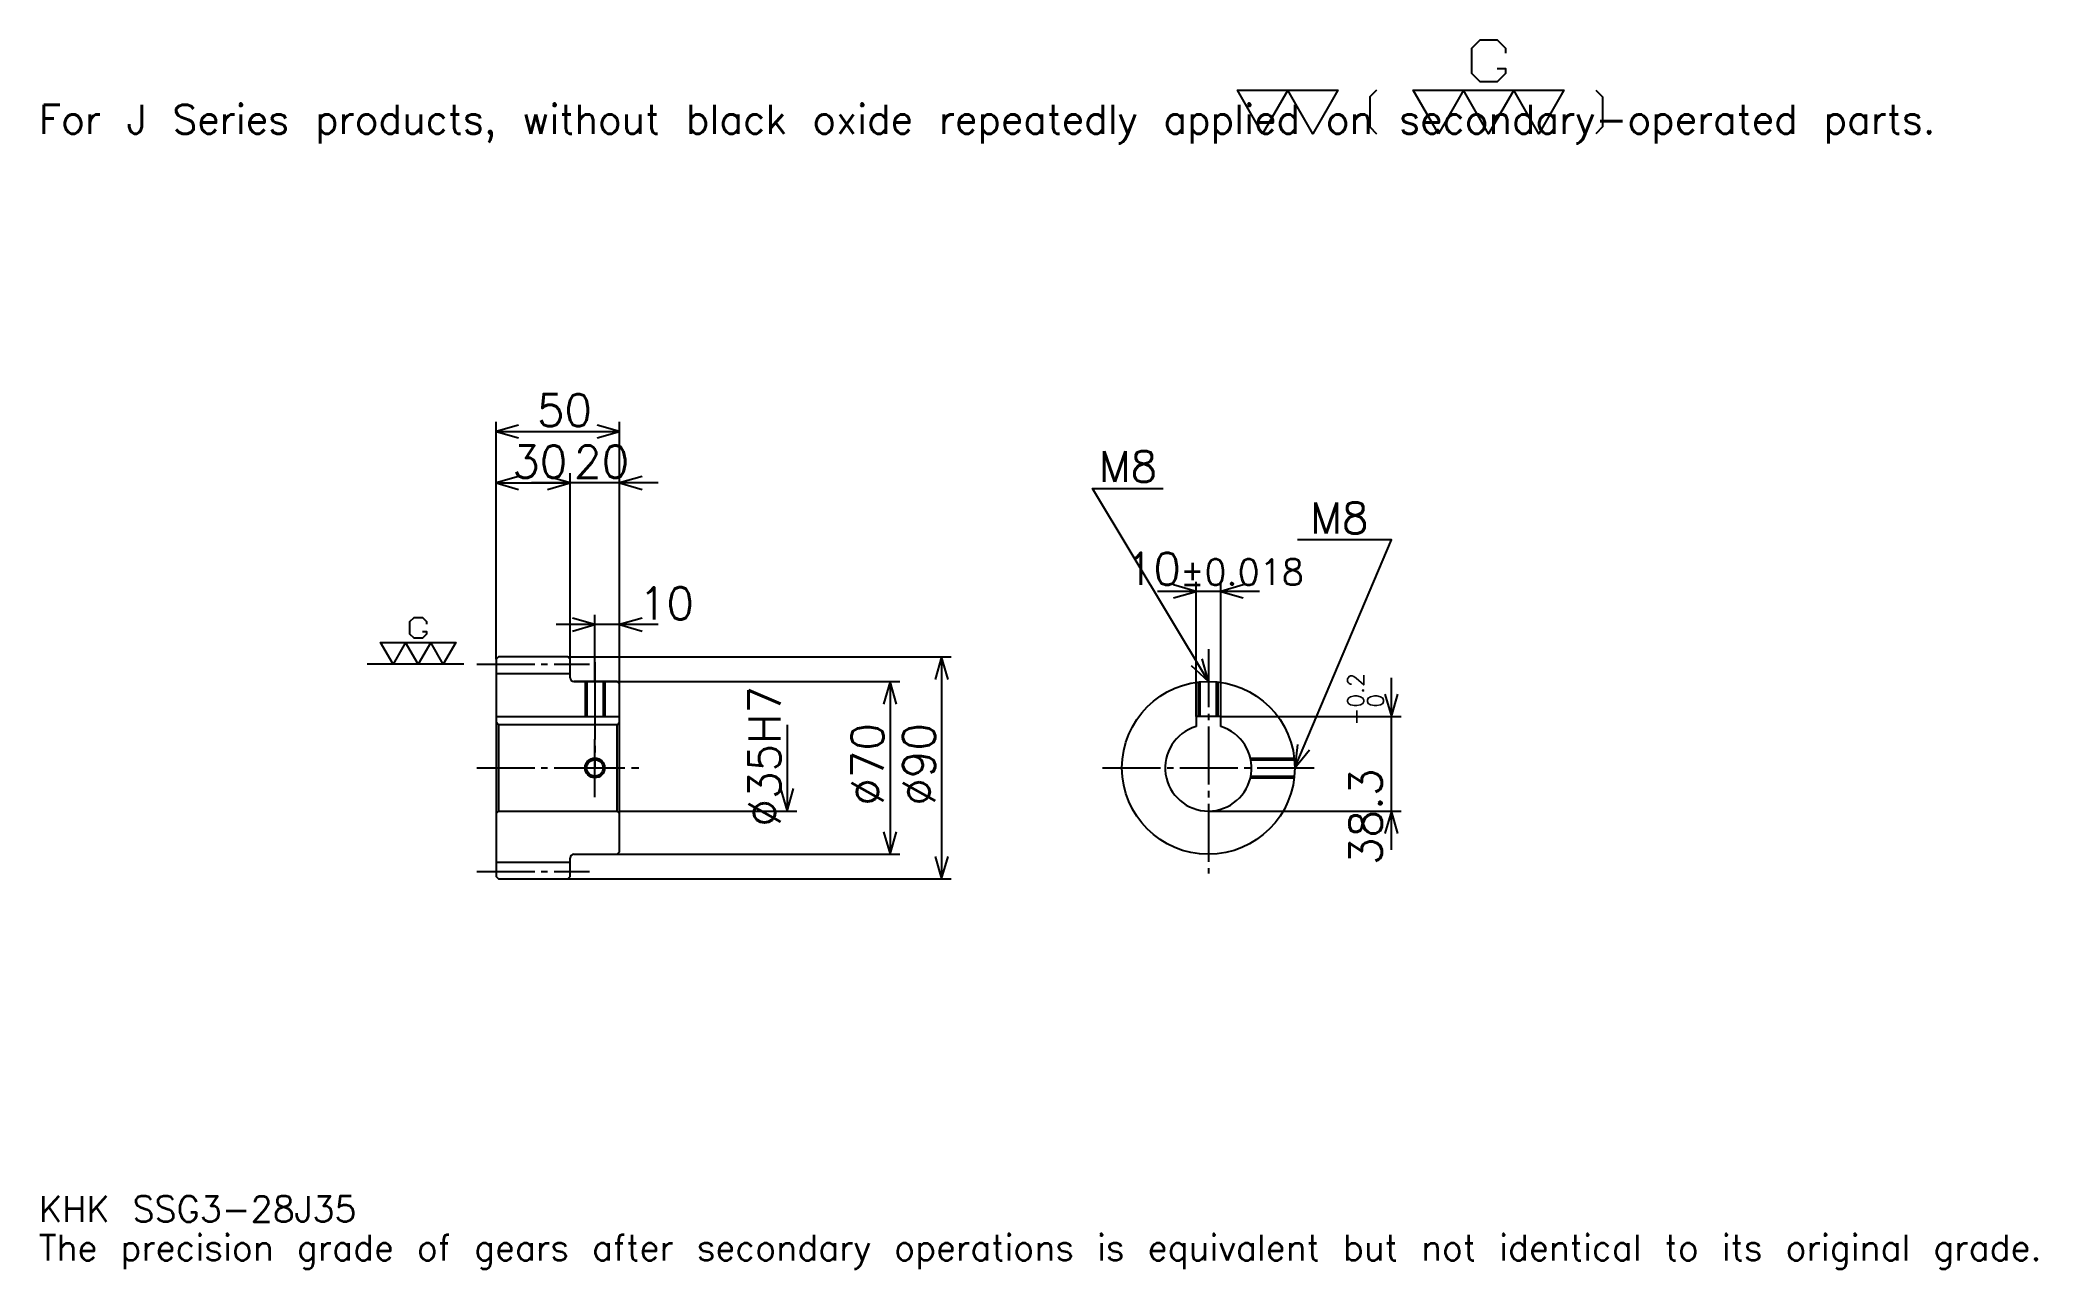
# Model space of a CAD drawing. Extents: x 27 to 835, y 10 to 508.
import ezdxf

# ---------------------------------------------------------------- set-up
doc = ezdxf.new("R2010")
doc.units = 0
doc.linetypes.add('DASHDOT', pattern=[31.304349, 23.478261, -2.608696, 2.608696, -2.608696])
doc.layers.get('0').update_dxf_attribs({"linetype": 'CONTINUOUS'})
doc.layers.add('DASHDOT', color=6, linetype='DASHDOT')
doc.styles.add('KANJI', font='TXT', dxfattribs={"bigfont": 'BIGFONT'})

msp = doc.modelspace()

# ---------------------------------------------------------------- linework, layer by layer
at = {"color": 5}
for p, q in [((211.304337, 257.608704), (211.304337, 352.82608)), ((211.304337, 348.913025), (261.304321, 348.913025)), ((261.304321, 257.608704), (261.304321, 352.82608)), ((241.304337, 257.608704), (241.304337, 331.956512)), ((211.304337, 328.043457), (241.304337, 328.043457)), ((276.956512, 328.043457), (225.652161, 328.043457)), ((520.434753, 284.130432), (479.130432, 284.130432)), ((494.782593, 233.408691), (494.782593, 288.043457)), ((504.782593, 233.408691), (504.782593, 288.043457)), ((276.956512, 270.652161), (235.652161, 270.652161)), ((251.304337, 257.608704), (251.304337, 274.565216)), ((211.304337, 256.608704), (211.304337, 257.608704)), ((240.304337, 257.608704), (261.304321, 257.608704)), ((241.304337, 256.608704), (241.304337, 257.608704)), ((251.304337, 247.608688), (251.304337, 257.608704)), ((251.304337, 247.608688), (251.304337, 257.608704)), ((261.304321, 257.608704), (395.652161, 257.608704)), ((261.304321, 246.608688), (261.304321, 257.608704)), ((391.739136, 257.608704), (391.739136, 167.608688)), ((242.804337, 247.608688), (261.304321, 247.608688)), ((261.304321, 247.608688), (374.782593, 247.608688)), ((370.869568, 247.608688), (370.869568, 177.608688)), ((573.913025, 179.456512), (573.913025, 249.060852)), ((329.130432, 230.108688), (329.130432, 195.108688)), ((504.782593, 233.408691), (577.826111, 233.408691)), ((261.304321, 195.108688), (333.043457, 195.108688)), ((499.782593, 195.108688), (577.826111, 195.108688)), ((242.804337, 177.608688), (261.304321, 177.608688)), ((261.304321, 177.608688), (374.782593, 177.608688)), ((240.304337, 167.608688), (261.304321, 167.608688)), ((261.304321, 167.608688), (395.652161, 167.608688))]:
    msp.add_line(p, q, dxfattribs=at)
at = {"color": 7}
msp.add_line((198.260864, 254.608688), (159.130432, 254.608688), dxfattribs=at)
at = {"color": 4}
for p, q in [((211.304337, 250.858688), (241.304337, 250.858688)), ((211.304337, 233.408691), (261.304321, 233.408691)), ((212.304337, 230.108688), (212.304337, 195.108688)), ((260.304321, 230.108688), (261.304321, 231.108688)), ((260.304321, 195.108688), (261.304321, 194.108688)), ((211.304337, 174.358688), (241.304337, 174.358688))]:
    msp.add_line(p, q, dxfattribs=at)
at = {"color": 7}
for points in [[(616.695679, 496.017395), (620.086975, 496.017395), (620.086975, 493.982605), (616.695679, 490.591309), (609.913025, 490.591309), (606.521729, 493.982605), (606.521729, 504.156525), (609.913025, 507.547821), (616.695679, 507.547821), (620.086975, 504.156525), (620.086975, 502.121735)], [(521.739136, 469.565216), (511.565216, 487.200012), (552.260864, 487.200012), (542.086975, 469.565216), (531.913025, 487.200012), (521.739136, 469.565216)], [(567.860901, 487.200012), (565.147827, 484.486969), (565.147827, 472.278259), (567.860901, 469.565216)], [(592.956543, 469.565216), (582.782593, 487.200012), (643.826111, 487.200012), (633.652161, 469.565216), (623.478271, 487.200012), (613.304382, 469.565216), (603.130432, 487.200012), (592.956543, 469.565216)], [(656.713013, 487.200012), (659.426086, 484.486969), (659.426086, 472.278259), (656.713013, 469.565216)], [(181.434769, 267.834778), (183.130417, 267.834778), (183.130417, 266.817383), (181.434769, 265.121735), (178.043457, 265.121735), (176.347809, 266.817383), (176.347809, 271.904358), (178.043457, 273.599976), (181.434769, 273.599976), (183.130417, 271.904358), (183.130417, 270.886963)], [(169.565201, 254.608688), (164.478241, 263.426086), (194.999985, 263.426086), (189.913025, 254.608688), (184.82608, 263.426086), (179.73912, 254.608688), (174.652161, 263.426086), (169.565201, 254.608688)]]:
    msp.add_lwpolyline(points, dxfattribs=at)
at = {"color": 5}
for points in [[(220.434769, 351.521729), (211.304337, 348.913025), (220.434769, 346.304352)], [(252.173904, 346.304352), (261.304321, 348.913025), (252.173904, 351.521729)], [(220.434769, 330.652161), (211.304337, 328.043457), (220.434769, 325.434784)], [(232.173904, 325.434784), (241.304337, 328.043457), (232.173904, 330.652161)], [(232.173904, 325.434784), (241.304337, 328.043457), (232.173904, 330.652161)], [(270.434784, 330.652161), (261.304321, 328.043457), (270.434784, 325.434784)], [(499.782593, 247.608688), (452.82608, 325.869568), (481.521729, 325.869568)], [(534.782593, 212.608688), (573.913025, 305), (535.826111, 305)], [(485.652161, 281.521729), (494.782593, 284.130432), (485.652161, 286.739136)], [(513.913025, 286.739136), (504.782593, 284.130432), (513.913025, 281.521729)], [(242.173904, 268.043457), (251.304337, 270.652161), (242.173904, 273.260864)], [(270.434784, 273.260864), (261.304321, 270.652161), (270.434784, 268.043457)], [(394.347809, 248.478256), (391.739136, 257.608704), (389.130432, 248.478256)], [(492.848083, 254.09581), (499.782593, 247.608688), (497.32196, 256.780151)], [(373.478241, 238.478256), (370.869568, 247.608688), (368.260864, 238.478256)], [(571.304321, 242.539124), (573.913025, 233.408691), (576.521729, 242.539124)], [(535.941284, 222.033524), (534.782593, 212.608688), (540.745544, 219.998779)], [(326.521729, 204.23912), (329.130432, 195.108688), (331.739136, 204.23912)], [(576.521729, 185.978256), (573.913025, 195.108688), (571.304321, 185.978256)], [(368.260864, 186.73912), (370.869568, 177.608688), (373.478241, 186.73912)], [(389.130432, 176.73912), (391.739136, 167.608688), (394.347809, 176.73912)]]:
    msp.add_lwpolyline(points, dxfattribs=at)
at = {"color": 4}
for points in [[(241.304337, 249.108688), (241.304337, 256.608704), (240.304337, 257.608704), (212.304337, 257.608704), (211.304337, 256.608704), (211.304337, 194.108688)], [(242.804337, 177.608688), (260.304321, 177.608688), (261.304321, 178.608688), (261.304321, 246.608688), (260.304321, 247.608688), (242.804337, 247.608688)], [(247.304337, 247.608688), (247.304337, 233.408691)], [(247.97934, 247.608688), (247.97934, 233.408691)], [(254.629333, 247.608688), (254.629333, 233.408691)], [(255.304337, 247.608688), (255.304337, 233.408691)], [(495.782593, 233.408691), (495.782593, 247.379364)], [(496.457581, 233.408691), (496.457581, 247.450394)], [(503.107605, 233.408691), (503.107605, 247.450394)], [(503.782593, 233.408691), (503.782593, 247.379364)], [(211.304337, 194.108688), (212.304337, 195.108688), (260.304321, 195.108688), (260.304321, 230.108688), (212.304337, 230.108688), (211.304337, 231.108688)], [(504.782593, 229.379196), (504.782593, 233.408691), (494.782593, 233.408691), (494.782593, 229.379196)], [(516.819336, 216.608688), (534.553284, 216.608688)], [(516.963806, 215.933685), (534.624329, 215.933685)], [(516.819336, 208.608688), (534.553284, 208.608688)], [(516.963806, 209.283691), (534.624329, 209.283691)], [(211.304337, 194.108688), (211.304337, 168.608688), (212.304337, 167.608688), (240.304337, 167.608688), (241.304337, 168.608688), (241.304337, 176.108688)]]:
    msp.add_lwpolyline(points, dxfattribs=at)
for centre, radius in [((499.782593, 212.608688), 35), ((251.304337, 212.608688), 3.325)]:
    msp.add_circle(centre, radius, dxfattribs=at)
at = {"color": 7}
msp.add_circle((251.304337, 212.608688), 4, dxfattribs=at)
at = {"color": 4}
for centre, radius, start, end in [((242.804337, 249.108688), 1.5, 180, 270), ((499.782593, 212.608688), 17.5, 106.601549926, 73.398450074), ((242.804337, 176.108688), 1.5, 90, 180)]:
    msp.add_arc(centre, radius, start, end, dxfattribs=at)
at = {"layer": 'DASHDOT', "color": 7}
for p, q in [((499.782593, 260.652161), (499.782593, 169.782593)), ((203.478256, 254.608688), (249.130432, 254.608688)), ((251.304337, 247.608688), (251.304337, 212.608688)), ((203.478256, 212.608688), (269.130432, 212.608688)), ((456.956512, 212.608688), (542.608704, 212.608688)), ((203.478256, 170.608688), (249.130432, 170.608688))]:
    msp.add_line(p, q, dxfattribs=at)
for points in [[(251.304337, 255.434784), (251.304337, 225.582596)], [(251.304337, 200.782608), (251.304337, 224.434769)], [(239.478241, 212.608688), (263.130432, 212.608688)]]:
    msp.add_lwpolyline(points, dxfattribs=at)

# ---------------------------------------------------------------- texts
at = {"color": 7, "style": 'KANJI'}
for s, height, p in [('For J Series products, without black oxide repeatedly applied on secondary-operated parts.', 11.73913, (26.086956, 469.565216)), ('50', 13.043478, (227.82608, 351)), ('30', 13.043478, (217.82608, 330.130432)), ('20', 13.043478, (242.82608, 330.130432)), ('M8', 12.52174, (455.434753, 328.478271)), ('M8', 12.52174, (541.043457, 307.608704)), ('10', 13.043478, (466.336548, 286.739136)), ('%%p0.018', 10.434783, (488.378418, 286.739136)), ('10', 13.043478, (269.130432, 272.739136)), ('KHK SSG3-28J35', 10.434783, (26.086956, 28.695652)), ('The precision grade of gears after secondary operations is equivalent but not identical to its original grade.', 10.434783, (26.086956, 13.043478))]:
    msp.add_text(s, height=height, dxfattribs=at).set_placement(p)
for s, height, p in [('%%c35H7', 13.043478, (326.521729, 188.804337)), ('0.2', 6.521739, (562.695679, 236.998749)), ('+', 6.521739, (562.695679, 229.694397)), ('0', 6.521739, (570.782593, 236.998749)), ('%%c70', 13.043478, (368.260864, 197.282593)), ('%%c90', 13.043478, (389.130432, 197.282593)), ('38.3', 13.043478, (570, 173.237061))]:
    msp.add_text(s, height=height, rotation=90, dxfattribs=at).set_placement(p)

doc.saveas('drawing.dxf')
